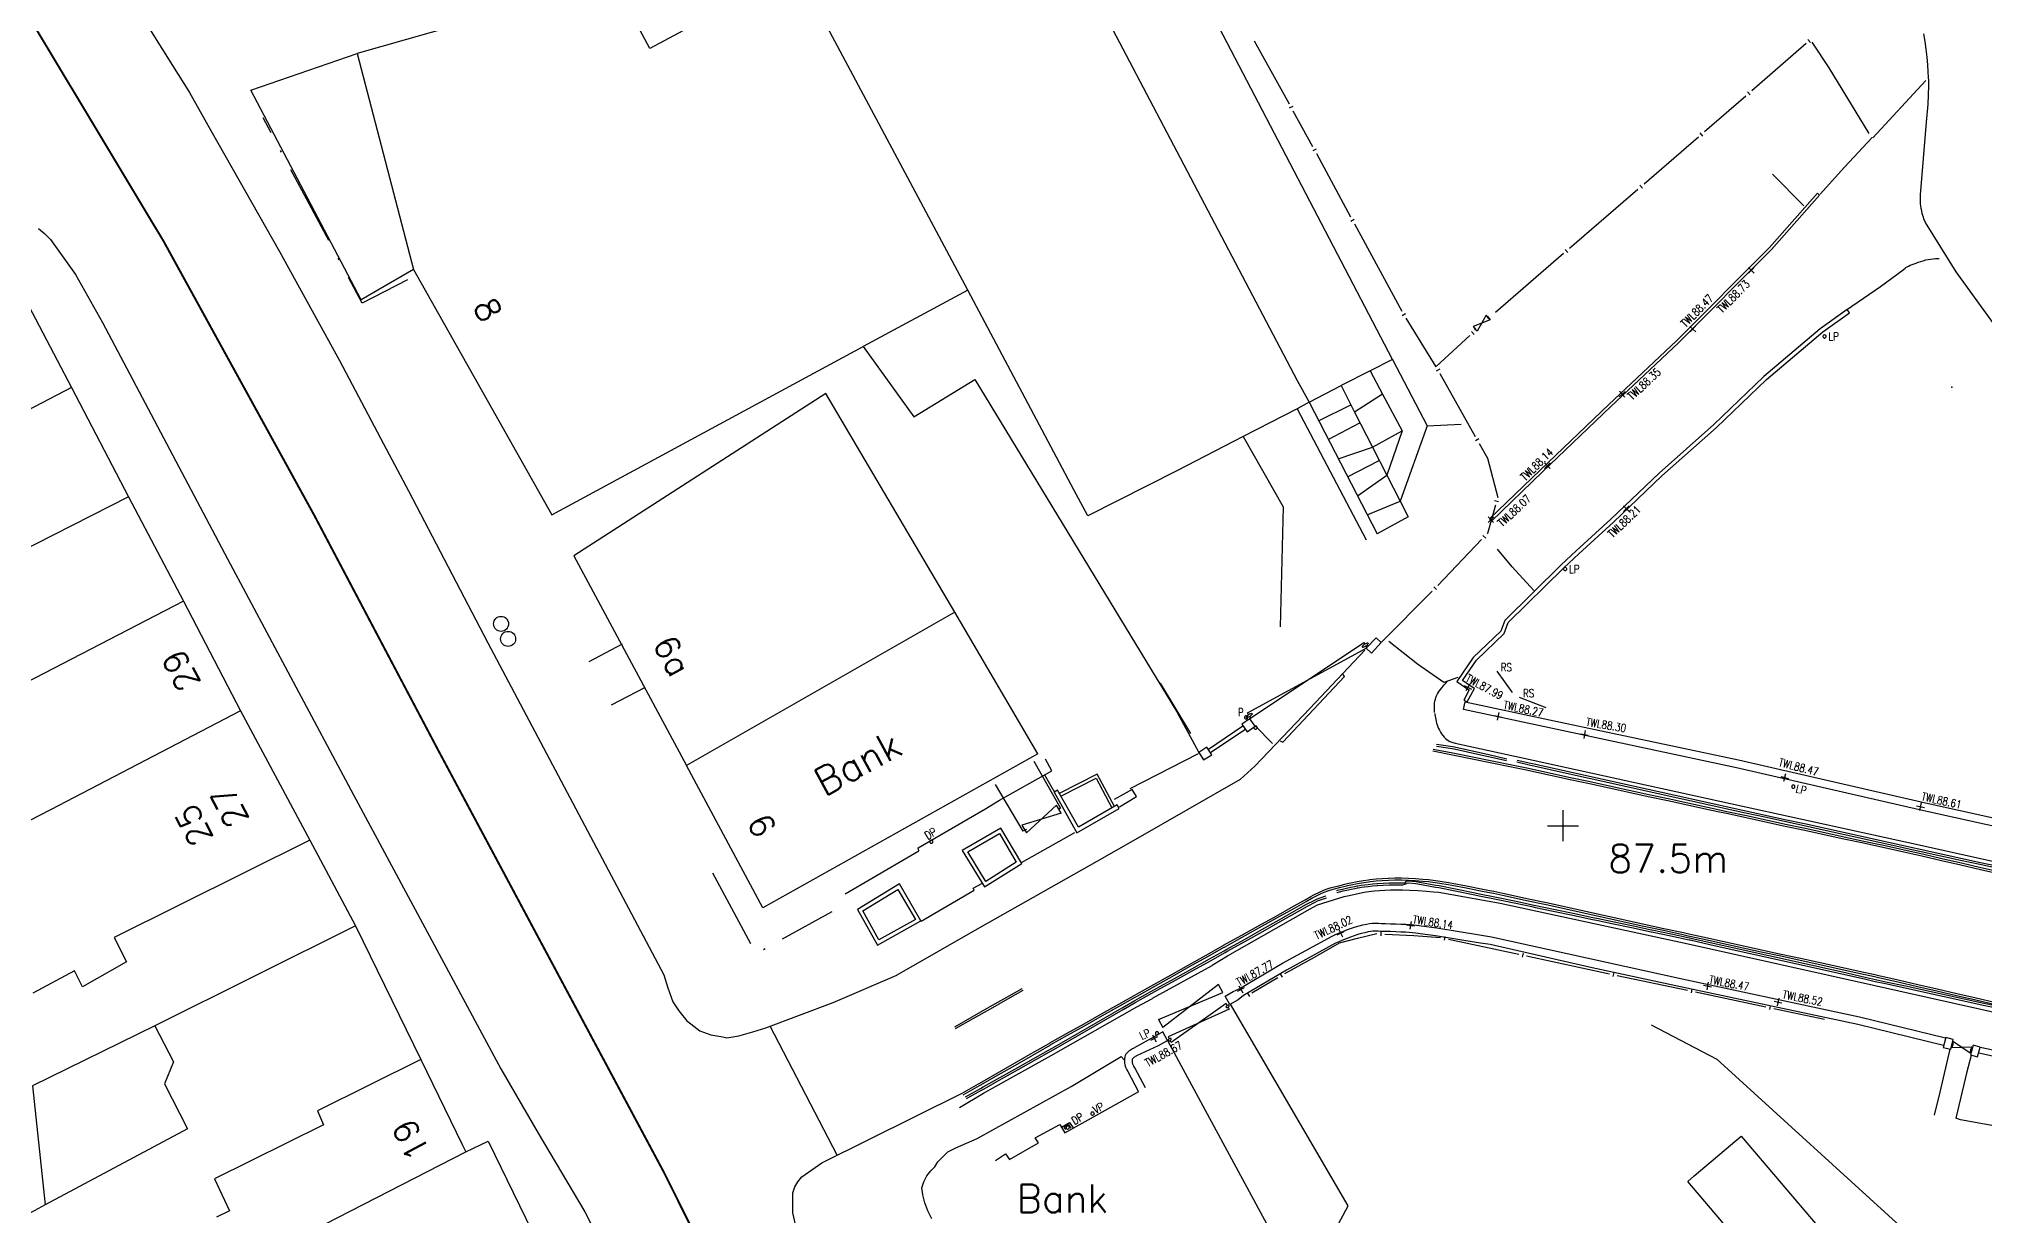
# Model space of a CAD drawing. Extents: x 427500 to 429848, y 434500 to 436505.
# Drawn here: x 427943.1 to 428040.3, y 436059.2 to 436118 of the extents above; entities that cross this region are included whole.
import ezdxf

# ---------------------------------------------------------------- set-up
doc = ezdxf.new("R2010")
doc.units = 0
doc.linetypes.add('1004', pattern=[6, 4, -2])
doc.linetypes.add('Dash-Dot', pattern=[6, 4, -1, 0, -1])
doc.layers.get('0').update_dxf_attribs({"color": 222})
for name, color, linetype in [('LPTIP_Ex_Base', 8, 'Continuous'), ('PRO-MARKINGS', 7, 'Continuous'), ('PROPOSED', 1, 'Continuous')]:
    doc.layers.add(name, color=color, linetype=linetype)
doc.styles.add('MtXpl_Romans', font='romans__.ttf')
doc.styles.get("Standard").update_dxf_attribs({"font": 'romans.shx'})

# ---------------------------------------------------------------- blocks, each defined once
blk = doc.blocks.new('FENCE_UP')
at = {"color": 0, "linetype": 'ByBlock', "flags": 128}
blk.add_lwpolyline([(0, 0.5), (0, -0.5)], dxfattribs=at)
blk = doc.blocks.new('GATE')
at = {"color": 0, "linetype": 'ByBlock', "flags": 128}
for points in [[(-0.450902, 0), (-0.451904, 0.007014), (-0.455912, 0.014028), (-0.460922, 0.019038), (-0.467936, 0.023046), (-0.475952, 0.024048), (-0.482966, 0.023046), (-0.48998, 0.019038), (-0.49499, 0.014028), (-0.498998, 0.007014), (-0.5, 0), (-0.498998, -0.007014), (-0.49499, -0.014028), (-0.48998, -0.019038), (-0.482966, -0.023046), (-0.475952, -0.024048), (-0.467936, -0.023046), (-0.460922, -0.019038), (-0.455912, -0.014028), (-0.451904, -0.007014)], [(-0.475952, 0.024048), (-0.475952, 0.078156), (0.475952, -0.078156), (0.475952, -0.024048)], [(-0.475952, -0.024048), (-0.475952, -0.078156), (0.475952, 0.078156), (0.475952, 0.024048)], [(-0.450902, 0), (-0.451904, -0.007014)], [(0.5, 0), (0.498998, 0.007014), (0.49499, 0.014028), (0.48998, 0.019038), (0.482966, 0.023046), (0.475952, 0.024048), (0.467936, 0.023046), (0.460922, 0.019038), (0.455912, 0.014028), (0.451904, 0.007014), (0.450902, 0), (0.451904, -0.007014), (0.455912, -0.014028), (0.460922, -0.019038), (0.467936, -0.023046), (0.475952, -0.024048), (0.482966, -0.023046), (0.48998, -0.019038), (0.49499, -0.014028), (0.498998, -0.007014)], [(0.5, 0), (0.498998, -0.007014)]]:
    blk.add_lwpolyline(points, dxfattribs=at)
blk = doc.blocks.new('CIRCL')
at = {"color": 0, "linetype": 'ByBlock', "flags": 128}
for points in [[(0.5, 0), (0.475, 0.154), (0.404, 0.293), (0.293, 0.404), (0.154, 0.475), (0, 0.5), (-0.154, 0.475), (-0.293, 0.404), (-0.404, 0.293), (-0.475, 0.154), (-0.5, 0), (-0.475, -0.154), (-0.404, -0.293), (-0.293, -0.404), (-0.154, -0.475), (0, -0.5), (0.154, -0.475), (0.293, -0.404), (0.404, -0.293), (0.475, -0.154)], [(0.5, 0), (0.475, -0.154)]]:
    blk.add_lwpolyline(points, dxfattribs=at)
blk = doc.blocks.new('MH_LINE')
at = {"color": 0, "linetype": 'ByBlock', "flags": 128}
blk.add_lwpolyline([(-0.5, 0), (0.5, 0)], dxfattribs=at)
blk = doc.blocks.new('SPOT')
at = {"color": 0, "linetype": 'ByBlock', "flags": 128}
for points in [[(-0.5, 0), (0.5, 0)], [(0, 0.5), (0, -0.5)]]:
    blk.add_lwpolyline(points, dxfattribs=at)
blk = doc.blocks.new('GATE_BROWN')
at = {"layer": 'LPTIP_Ex_Base', "linetype": 'Continuous', "flags": 128}
for points in [[(0, 0.228), (0, -0.228)], [(0, 0.228), (2.261, -0.228)], [(2.261, 0.228), (0, -0.228)], [(2.261, -0.228), (2.261, 0.228)]]:
    blk.add_lwpolyline(points, dxfattribs=at)

msp = doc.modelspace()

# ---------------------------------------------------------------- linework, layer by layer
at = {"layer": 'LPTIP_Ex_Base', "color": 251, "true_color": 0x636466}
for p, q in [((427991.23, 436129.06), (428000, 436112.4)), ((428010.77, 436102.01), (428000, 436122.65)), ((427989.54, 436105.47), (427981, 436121.5)), ((427947.14, 436120.96), (427949.8, 436116.7)), ((427971.85, 436120.95), (427959.02, 436117.31)), ((427973.65, 436117.55), (427971.85, 436120.95)), ((427980.01, 436120.97), (427973.65, 436117.55)), ((427949.8, 436116.7), (427950.65, 436115.35)), ((427953.711, 436115.478), (427959.02, 436117.31)), ((427959.02, 436117.31), (427961.85, 436106.5)), ((427959.226, 436104.998), (427953.711, 436115.478)), ((427950.65, 436115.35), (427951.72, 436113.46)), ((427951.72, 436113.46), (427955.15, 436107.4)), ((428000, 436112.4), (428006, 436100.95)), ((427943.1, 436108.55), (427943.4, 436108.3)), ((427943.4, 436108.3), (427943.7, 436108)), ((427943.7, 436108), (427944.95, 436106.25)), ((427955.15, 436107.4), (427958.15, 436101.95)), ((427944.95, 436106.25), (427946.3, 436103.85)), ((427961.85, 436106.5), (427959.226, 436104.998)), ((427961.85, 436106.5), (427968.75, 436094.25)), ((427942.6, 436104.7), (427944.75, 436100.6)), ((427989.54, 436105.47), (427984.32, 436102.66)), ((427994.85, 436095.5), (427989.54, 436105.47)), ((427946.3, 436103.85), (427952.55, 436092.05)), ((427958.15, 436101.95), (427960.35, 436097.8)), ((427968.75, 436094.25), (427984.32, 436102.66)), ((427984.32, 436102.66), (427986.85, 436099.15)), ((428010.77, 436102.01), (428009.65, 436101.44)), ((428010.77, 436102.01), (428012.5, 436098.7)), ((427986.85, 436099.15), (427989.9, 436101)), ((427989.9, 436101), (428000, 436084.4)), ((428006, 436100.95), (428006.6, 436099.87)), ((428009.65, 436101.44), (428008.2, 436100.7)), ((428009.65, 436101.44), (428010.27, 436100.28)), ((427944.75, 436100.6), (427933.66, 436094.84)), ((427944.75, 436100.6), (427947.6, 436095.15)), ((427982.45, 436100.3), (427969.85, 436092.2)), ((427988.89, 436089.37), (427982.45, 436100.3)), ((428006.6, 436099.87), (428006, 436099.55)), ((428006.6, 436099.87), (428008.2, 436100.7)), ((428006.6, 436099.87), (428010, 436093.3)), ((428008.2, 436100.7), (428008.87, 436099.38)), ((428010.27, 436100.28), (428008.87, 436099.38)), ((428010.27, 436100.28), (428011.25, 436098.45)), ((428006, 436099.55), (428003.3, 436098.16)), ((428006, 436099.55), (428009.45, 436093)), ((428007.08, 436098.94), (428008.69, 436099.74)), ((428007.56, 436098.01), (428009.14, 436098.85)), ((428008.87, 436099.38), (428009.77, 436097.63)), ((428003.3, 436098.16), (428000, 436096.45)), ((428003.3, 436098.16), (428005.3, 436094.65)), ((428009.77, 436097.63), (428011.25, 436098.45)), ((428011.25, 436098.45), (428010.49, 436096.22)), ((428012.5, 436098.7), (428011.15, 436094.93)), ((428012.5, 436098.7), (428014.197, 436098.778)), ((427960.35, 436097.8), (427961.6, 436095.45)), ((428008.06, 436097.05), (428009.77, 436097.63)), ((428008.53, 436096.14), (428010.11, 436096.96)), ((428009.77, 436097.63), (428010.49, 436096.22)), ((428000, 436096.45), (427995.55, 436094.2)), ((428009.02, 436095.19), (428010.49, 436096.22)), ((428010.49, 436096.22), (428011.15, 436094.93)), ((427947.6, 436095.15), (427932.56, 436087.49)), ((427947.6, 436095.15), (427950.34, 436089.92)), ((427961.6, 436095.45), (427965.55, 436087.85)), ((427995.55, 436094.2), (427994.85, 436095.5)), ((428005.3, 436094.65), (428005.15, 436088.65)), ((428009.51, 436094.25), (428011.15, 436094.93)), ((428011.55, 436094.15), (428010, 436093.3)), ((428011.15, 436094.93), (428011.55, 436094.15)), ((427952.55, 436092.05), (427958.85, 436080.25)), ((427969.85, 436092.2), (427975.48, 436081.72)), ((427950.34, 436089.92), (427936.95, 436083)), ((427950.34, 436089.92), (427953.2, 436084.45)), ((427988.89, 436089.37), (427975.48, 436081.72)), ((427993.05, 436082.3), (427988.89, 436089.37)), ((427965.55, 436087.85), (427974.35, 436071.25)), ((427953.2, 436084.45), (427943.7, 436079.5)), ((427953.2, 436084.45), (427956.66, 436077.98)), ((428000, 436084.4), (428001.089, 436082.367)), ((427979.3, 436074.6), (427975.48, 436081.72)), ((427993.05, 436082.3), (427979.3, 436074.6)), ((427995.074, 436078.627), (427994.031, 436080.474)), ((427943.7, 436079.5), (427938.383, 436076.76)), ((427958.85, 436080.25), (427966.2, 436066.55)), ((427994.129, 436080.3), (427994.129, 436080.3)), ((427997.005, 436079.743), (427995.074, 436078.627)), ((427996.832, 436079.643), (427996.832, 436079.643)), ((427956.66, 436077.98), (427946.89, 436073.12)), ((427956.66, 436077.98), (427958.95, 436073.7)), ((427958.95, 436073.7), (427948.92, 436068.7)), ((427958.95, 436073.7), (427962.21, 436067.01)), ((427946.89, 436073.12), (427947.5, 436071.9)), ((427947.5, 436071.9), (427945.3, 436070.65)), ((427944.9, 436071.45), (427942.823, 436070.326)), ((427945.3, 436070.65), (427944.9, 436071.45)), ((427974.35, 436071.25), (427974.55, 436070.6)), ((427982.816, 436069.862), (427985.998, 436071.237)), ((427985.998, 436071.237), (427985.998, 436071.237)), ((427974.55, 436070.6), (427974.8, 436069.9)), ((427974.8, 436069.9), (427975.1, 436069.45)), ((427979.45, 436068.6), (427982.816, 436069.862)), ((428008.55, 436059.7), (428002.678, 436069.779)), ((427975.1, 436069.45), (427975.5, 436068.95)), ((427975.5, 436068.95), (427975.7, 436068.8)), ((427975.7, 436068.8), (427976.15, 436068.45)), ((427948.92, 436068.7), (427942.8, 436065.7)), ((427948.92, 436068.7), (427949.85, 436066.9)), ((427976.15, 436068.45), (427976.7, 436068.25)), ((427976.7, 436068.25), (427977.3, 436068.15)), ((427977.3, 436068.15), (427977.5, 436068.1)), ((427977.5, 436068.1), (427978.1, 436068.2)), ((427978.1, 436068.2), (427978.805, 436068.398)), ((427978.805, 436068.398), (427979.45, 436068.6)), ((427999.53, 436067.975), (428005.6, 436056.75)), ((427949.85, 436066.9), (427949.4, 436065.8)), ((427962.21, 436067.01), (427957.05, 436064.45)), ((427962.21, 436067.01), (427964.276, 436062.768)), ((427949.4, 436065.8), (427950.55, 436063.55)), ((427966.2, 436066.55), (427968.08, 436063.34)), ((427942.8, 436065.7), (427943.437, 436059.745)), ((427982.25, 436061.85), (427989.272, 436065.34)), ((427989.272, 436065.34), (427989.272, 436065.34)), ((427989.272, 436065.34), (427989.272, 436065.34)), ((427989.272, 436065.34), (427989.272, 436065.34)), ((427989.272, 436065.34), (427989.272, 436065.34)), ((427957.05, 436064.45), (427957.35, 436063.75)), ((427950.55, 436063.55), (427943.437, 436059.745)), ((427957.35, 436063.75), (427951.9, 436061.05)), ((427964.451, 436062.408), (427965.571, 436062.938)), ((427965.571, 436062.938), (427968.49, 436056.94)), ((427968.08, 436063.34), (427970.4, 436059.4)), ((427988.95, 436062.6), (427990.014, 436063.067)), ((427990.014, 436063.067), (427990.014, 436063.067)), ((427990.014, 436063.067), (427990.014, 436063.067)), ((427990.014, 436063.067), (427990.014, 436063.067)), ((428025.855, 436061.195), (428028.197, 436063.19)), ((428028.197, 436063.19), (428033.915, 436056.481)), ((427952.84, 436056.448), (427964.451, 436062.408)), ((427964.276, 436062.768), (427964.451, 436062.408)), ((427987.9, 436061.65), (427988.05, 436061.9)), ((427988.05, 436061.9), (427988.55, 436062.4)), ((427988.55, 436062.4), (427988.95, 436062.6)), ((427951.9, 436061.05), (427952.65, 436059.45)), ((427981.05, 436060.9), (427981.25, 436061.15)), ((427981.25, 436061.15), (427982.25, 436061.85)), ((427987.35, 436060.9), (427987.5, 436061.2)), ((427987.5, 436061.2), (427987.7, 436061.45)), ((427987.7, 436061.45), (427987.9, 436061.65)), ((428025.529, 436060.917), (428025.855, 436061.195)), ((427980.8, 436060.35), (427980.9, 436060.65)), ((427980.8, 436059.35), (427980.8, 436060.35)), ((427980.9, 436060.65), (427981.05, 436060.9)), ((427987.25, 436060.6), (427987.35, 436060.9)), ((427987.3, 436060.25), (427987.25, 436060.6)), ((427987.4, 436059.85), (427987.3, 436060.25)), ((428031.247, 436054.208), (428025.529, 436060.917)), ((427943.437, 436059.745), (427942.7, 436059.35)), ((427952.65, 436059.45), (427951.99, 436059.129)), ((427970.4, 436059.4), (427971.45, 436057.35)), ((427980.95, 436058.7), (427980.8, 436059.35)), ((427987.55, 436059.45), (427987.4, 436059.85)), ((427987.75, 436059.05), (427987.55, 436059.45)), ((428004.5, 436052.15), (428008.55, 436059.7))]:
    msp.add_line(p, q, dxfattribs=at)
at = {"layer": 'LPTIP_Ex_Base', "color": 251, "true_color": 0x636466, "flags": 128}
for points in [[(428044.141, 436099.206), (428038.941, 436106.391), (428037.406, 436108.859), (428037.387, 436108.902), (428037.362, 436108.962), (428037.332, 436109.034), (428037.302, 436109.117), (428037.275, 436109.207), (428037.25, 436109.311), (428037.224, 436109.431), (428037.199, 436109.558), (428037.179, 436109.682), (428037.164, 436109.793), (428037.157, 436109.897), (428037.157, 436109.999), (428037.16, 436110.093), (428037.164, 436110.173), (428037.167, 436110.231), (428037.456, 436113.863), (428037.542, 436114.771), (428037.574, 436115.695), (428037.575, 436115.731), (428037.578, 436115.769), (428037.579, 436115.832), (428037.576, 436115.942), (428037.563, 436116.121), (428037.544, 436116.39), (428037.519, 436116.736), (428037.488, 436117.125), (428037.448, 436117.525), (428037.399, 436117.905), (428037.33, 436118.292)], [(428003.862, 436117.938), (428005.601, 436114.786)], [(428031.45, 436117.799), (428028.733, 436115.437)], [(428034.601, 436113.304), (428032.599, 436116.59), (428031.752, 436117.864)], [(428037.42, 436115.962), (428034.782, 436113.092)], [(428005.794, 436114.436), (428006.776, 436112.655), (428006.776, 436112.655)], [(428028.431, 436115.175), (428026.372, 436113.385), (428026.372, 436113.385)], [(428026.069, 436113.123), (428023.343, 436110.772)], [(428034.743, 436113.103), (428033.357, 436111.621), (428032.146, 436110.274)], [(428006.966, 436112.303), (428008.679, 436109.137)], [(428023.04, 436110.51), (428019.622, 436107.561), (428019.622, 436107.561)], [(428029.758, 436111.279), (428031.331, 436109.69)], [(428008.87, 436108.785), (428011.234, 436104.416), (428011.234, 436104.416)], [(428019.319, 436107.299), (428015.916, 436104.363)], [(428033.466, 436104.497), (428035.152, 436105.649), (428036.291, 436106.495), (428036.385, 436106.573), (428036.426, 436106.602), (428036.485, 436106.636), (428036.562, 436106.676), (428036.647, 436106.715), (428036.738, 436106.753), (428036.836, 436106.791), (428036.939, 436106.829), (428037.05, 436106.868), (428037.171, 436106.909), (428037.295, 436106.948), (428037.419, 436106.984), (428037.538, 436107.012), (428037.66, 436107.031), (428037.787, 436107.044), (428037.908, 436107.053), (428038.012, 436107.059), (428038.085, 436107.064)], [(428011.444, 436104.076), (428012.944, 436101.649)], [(428014.64, 436103.2), (428012.946, 436101.65)], [(428014.936, 436103.47), (428014.936, 436103.47)], [(428012.944, 436101.649), (428012.944, 436101.649)], [(428013.141, 436101.301), (428014.907, 436098.164)], [(428015.103, 436097.815), (428015.521, 436097.074), (428016.027, 436095.11), (428016.027, 436095.11)], [(428015.919, 436094.725), (428015.52, 436093.307), (428015.501, 436093.291), (428015.501, 436093.291)], [(428015.225, 436093.002), (428013.042, 436090.718), (428013.042, 436090.718)], [(428017.831, 436090.468), (428016.757, 436091.644), (428016.015, 436092.519)], [(428012.76, 436090.434), (428010.227, 436087.881)], [(428009.387, 436087.471), (428006.647, 436084.566), (428003.883, 436081.672), (428003.152, 436081.011), (427997.93, 436078.018), (427995.989, 436076.917)], [(428014.043, 436086.118), (428013.334, 436085.856), (428012.018, 436086.773), (428010.58, 436087.906)], [(428005.156, 436082.949), (428005.286, 436082.874), (428008.371, 436086.162), (428008.308, 436086.259)], [(428012.864, 436084.368), (428012.865, 436084.447), (428012.866, 436084.56), (428012.869, 436084.69), (428012.877, 436084.821), (428012.893, 436084.936), (428012.916, 436085.032), (428012.943, 436085.119), (428012.977, 436085.204), (428013.02, 436085.29), (428013.075, 436085.383), (428013.153, 436085.492), (428013.252, 436085.616), (428013.355, 436085.738), (428013.447, 436085.843), (428013.51, 436085.917)], [(428012.888, 436084.311), (428012.895, 436084.259), (428012.903, 436084.186), (428012.915, 436084.101), (428012.93, 436084.01), (428012.95, 436083.922), (428012.975, 436083.835), (428013.004, 436083.744), (428013.037, 436083.652), (428013.075, 436083.561), (428013.119, 436083.473), (428013.169, 436083.386), (428013.223, 436083.3), (428013.284, 436083.216), (428013.35, 436083.137), (428013.425, 436083.067), (428013.493, 436083.009), (428013.556, 436082.961), (428013.631, 436082.918), (428013.741, 436082.873), (428013.905, 436082.822), (428017.809, 436081.988), (428027.125, 436079.925), (428036.556, 436077.872), (428046.024, 436075.772)], [(428046.67, 436077.388), (428037.318, 436079.449), (428027.968, 436081.599), (428018.539, 436083.608), (428014.326, 436084.506), (428014.409, 436084.897), (428018.623, 436083.999), (428028.055, 436081.989), (428037.406, 436079.839), (428046.756, 436077.778)], [(428001.568, 436082.538), (428003.296, 436083.69)], [(428003.419, 436083.509), (428001.685, 436082.355)], [(428004.768, 436082.818), (428003.901, 436083.701)], [(428012.791, 436082.44), (428013.771, 436082.241), (428014.751, 436082.043), (428015.731, 436081.844), (428016.711, 436081.646), (428017.462, 436081.493), (428017.69, 436081.444), (428018.667, 436081.232), (428019.645, 436081.02), (428020.622, 436080.808), (428021.599, 436080.596), (428022.576, 436080.384), (428023.554, 436080.172), (428024.531, 436079.96), (428025.508, 436079.747), (428026.485, 436079.535), (428027.026, 436079.418), (428027.463, 436079.323), (428028.44, 436079.112), (428029.417, 436078.9), (428030.395, 436078.688), (428031.372, 436078.476), (428032.349, 436078.264), (428033.326, 436078.052), (428034.304, 436077.84), (428035.281, 436077.629), (428036.258, 436077.417), (428036.326, 436077.402), (428037.233, 436077.194), (428038.207, 436076.97), (428039.182, 436076.746), (428040.157, 436076.523), (428041.131, 436076.299)], [(428012.811, 436082.538), (428013.791, 436082.339), (428014.771, 436082.141), (428015.751, 436081.942), (428016.731, 436081.744), (428017.483, 436081.591), (428017.711, 436081.542), (428018.689, 436081.33), (428019.666, 436081.118), (428020.643, 436080.906), (428021.62, 436080.693), (428022.598, 436080.481), (428023.575, 436080.269), (428024.552, 436080.057), (428025.529, 436079.845), (428026.507, 436079.633), (428027.047, 436079.516), (428027.484, 436079.421), (428028.461, 436079.209), (428029.438, 436078.997), (428030.416, 436078.786), (428031.393, 436078.574), (428032.37, 436078.362), (428033.348, 436078.15), (428034.325, 436077.938), (428035.302, 436077.726), (428036.28, 436077.514), (428036.348, 436077.5), (428037.255, 436077.291), (428038.23, 436077.068), (428039.204, 436076.844), (428040.179, 436076.62), (428041.154, 436076.396)], [(428016.466, 436081.94), (428015.491, 436082.163), (428014.516, 436082.385), (428013.858, 436082.536), (428013.54, 436082.583), (428012.964, 436082.669), (428012.964, 436082.669)], [(428016.488, 436082.038), (428015.513, 436082.26), (428014.538, 436082.483), (428013.872, 436082.634), (428013.555, 436082.682), (428012.978, 436082.768), (428012.978, 436082.768)], [(427983.416, 436075.298), (427987.104, 436077.449), (427987.063, 436077.605), (427990.4, 436079.53), (427991.127, 436079.981), (427993.748, 436081.452), (427993.423, 436082.029)], [(427997.666, 436080.571), (428001.078, 436082.307)], [(428041.106, 436076.544), (428040.13, 436076.759), (428039.153, 436076.973), (428038.176, 436077.187), (428037.199, 436077.401), (428036.582, 436077.536), (428036.222, 436077.616), (428035.246, 436077.831), (428034.269, 436078.046), (428033.293, 436078.262), (428032.316, 436078.477), (428031.34, 436078.692), (428030.363, 436078.908), (428029.387, 436079.123), (428028.41, 436079.338), (428027.434, 436079.553), (428027.128, 436079.621), (428026.457, 436079.769), (428025.481, 436079.986), (428024.504, 436080.202), (428023.528, 436080.418), (428022.552, 436080.634), (428021.575, 436080.85), (428020.599, 436081.066), (428019.623, 436081.283), (428018.646, 436081.499), (428017.836, 436081.678), (428017.67, 436081.716), (428016.981, 436081.873), (428016.981, 436081.873)], [(428041.128, 436076.642), (428040.151, 436076.856), (428039.174, 436077.07), (428038.197, 436077.285), (428037.221, 436077.499), (428036.604, 436077.634), (428036.244, 436077.713), (428035.267, 436077.929), (428034.291, 436078.144), (428033.314, 436078.359), (428032.338, 436078.575), (428031.361, 436078.79), (428030.385, 436079.005), (428029.408, 436079.22), (428028.432, 436079.436), (428027.455, 436079.651), (428027.15, 436079.718), (428026.479, 436079.867), (428025.502, 436080.083), (428024.526, 436080.299), (428023.55, 436080.515), (428022.573, 436080.732), (428021.597, 436080.948), (428020.621, 436081.164), (428019.644, 436081.38), (428018.668, 436081.596), (428017.859, 436081.775), (428017.692, 436081.814), (428017.003, 436081.971), (428017.003, 436081.971)], [(427993.381, 436081.246), (427993.874, 436080.386)], [(427994.031, 436080.474), (427993.857, 436080.376), (427994.999, 436078.352), (427997.105, 436079.57), (427997.005, 436079.743)], [(427996.876, 436079.668), (427996.019, 436081.279), (427994.12, 436080.317)], [(427994.192, 436080.188), (427995.955, 436081.079), (427996.744, 436079.592)], [(427997.121, 436079.642), (427997.97, 436080.161), (427997.755, 436080.522), (427996.862, 436080.017)], [(427992.221, 436076.863), (427994.9, 436078.37)], [(427995.989, 436076.917), (427990.127, 436073.601), (427985.998, 436071.237)], [(427987.218, 436073.938), (427989.868, 436075.485), (427989.81, 436075.59), (427990.249, 436075.82)], [(427989.272, 436065.34), (427990.087, 436065.799), (427990.143, 436065.832), (427991.01, 436066.33), (427991.877, 436066.828), (427992.744, 436067.326), (427993.611, 436067.824), (427993.651, 436067.847), (427994.483, 436068.315), (427995.354, 436068.806), (427996.226, 436069.296), (427997.097, 436069.787), (427997.856, 436070.214), (427997.969, 436070.277), (427998.841, 436070.767), (427999.713, 436071.256), (428000.585, 436071.746), (428001.456, 436072.236), (428002.316, 436072.718), (428002.329, 436072.725), (428003.202, 436073.212), (428004.075, 436073.699), (428004.949, 436074.187), (428005.822, 436074.674), (428006.407, 436075), (428006.693, 436075.164), (428006.802, 436075.226), (428007.186, 436075.416), (428007.453, 436075.529), (428007.611, 436075.581), (428007.66, 436075.596), (428007.851, 436075.643), (428008.09, 436075.704), (428008.381, 436075.78), (428008.585, 436075.827), (428008.689, 436075.851), (428009.003, 436075.914), (428009.321, 436075.968), (428009.573, 436076.003), (428009.639, 436076.012), (428009.947, 436076.046), (428010.252, 436076.072), (428010.562, 436076.087), (428010.575, 436076.088), (428010.884, 436076.094), (428011.223, 436076.091), (428011.567, 436076.081), (428011.578, 436076.081), (428011.914, 436076.065), (428012.279, 436076.038), (428012.578, 436076.007), (428012.688, 436075.995), (428013.155, 436075.932), (428013.57, 436075.862), (428013.755, 436075.831), (428014.469, 436075.696), (428014.555, 436075.679), (428015.196, 436075.553), (428015.536, 436075.484), (428015.834, 436075.424), (428016.281, 436075.336), (428016.516, 436075.284), (428017.493, 436075.07), (428018.47, 436074.857), (428019.447, 436074.643), (428020.424, 436074.429), (428021.401, 436074.215), (428022.378, 436074.002), (428023.355, 436073.788), (428024.332, 436073.574), (428025.309, 436073.361), (428025.574, 436073.302), (428026.285, 436073.147), (428027.262, 436072.933), (428028.239, 436072.719), (428029.216, 436072.505), (428030.193, 436072.291), (428031.17, 436072.077), (428032.146, 436071.863), (428033.123, 436071.649), (428034.1, 436071.435), (428034.884, 436071.263), (428035.077, 436071.219), (428036.051, 436070.993), (428037.026, 436070.768), (428038, 436070.543), (428038.974, 436070.318), (428039.949, 436070.093), (428040.923, 436069.868)], [(427989.321, 436065.253), (427990.136, 436065.712), (427990.193, 436065.745), (427991.06, 436066.243), (427991.927, 436066.741), (427992.794, 436067.239), (427993.661, 436067.737), (427993.7, 436067.76), (427994.532, 436068.228), (427995.403, 436068.719), (427996.275, 436069.209), (427997.146, 436069.7), (427997.905, 436070.127), (427998.018, 436070.19), (427998.89, 436070.68), (427999.761, 436071.169), (428000.633, 436071.659), (428001.505, 436072.148), (428002.365, 436072.631), (428002.377, 436072.638), (428003.251, 436073.125), (428004.124, 436073.612), (428004.997, 436074.099), (428005.871, 436074.586), (428006.457, 436074.913), (428006.743, 436075.077), (428006.846, 436075.137), (428007.231, 436075.327), (428007.492, 436075.437), (428007.642, 436075.485), (428007.684, 436075.499), (428007.875, 436075.546), (428008.115, 436075.607), (428008.406, 436075.683), (428008.607, 436075.729), (428008.708, 436075.753), (428009.022, 436075.815), (428009.338, 436075.869), (428009.587, 436075.904), (428009.65, 436075.913), (428009.958, 436075.947), (428010.26, 436075.972), (428010.567, 436075.987), (428010.577, 436075.988), (428010.883, 436075.994), (428011.222, 436075.991), (428011.565, 436075.981), (428011.573, 436075.981), (428011.907, 436075.965), (428012.271, 436075.939), (428012.568, 436075.907), (428012.674, 436075.896), (428013.142, 436075.833), (428013.554, 436075.763), (428013.736, 436075.733), (428014.45, 436075.598), (428014.536, 436075.581), (428015.177, 436075.455), (428015.516, 436075.386), (428015.815, 436075.326), (428016.262, 436075.237), (428016.495, 436075.186), (428017.472, 436074.973), (428018.449, 436074.759), (428019.426, 436074.545), (428020.403, 436074.331), (428021.38, 436074.118), (428022.356, 436073.904), (428023.333, 436073.69), (428024.31, 436073.477), (428025.287, 436073.263), (428025.553, 436073.205), (428026.264, 436073.049), (428027.241, 436072.835), (428028.218, 436072.621), (428029.195, 436072.407), (428030.171, 436072.193), (428031.148, 436071.979), (428032.125, 436071.765), (428033.102, 436071.551), (428034.079, 436071.337), (428034.862, 436071.166), (428035.055, 436071.121), (428036.029, 436070.896), (428037.003, 436070.671), (428037.977, 436070.446), (428038.952, 436070.221), (428039.926, 436069.995), (428040.9, 436069.77)], [(428041.295, 436069.61), (428040.318, 436069.823), (428039.341, 436070.037), (428038.364, 436070.25), (428037.387, 436070.463), (428036.41, 436070.677), (428035.433, 436070.89), (428034.911, 436071.005), (428034.457, 436071.106), (428033.481, 436071.325), (428032.505, 436071.543), (428031.53, 436071.762), (428030.554, 436071.98), (428029.578, 436072.198), (428028.602, 436072.417), (428027.626, 436072.635), (428026.65, 436072.854), (428025.674, 436073.072), (428025.615, 436073.086), (428024.695, 436073.279), (428023.736, 436073.481), (428023.717, 436073.485), (428022.738, 436073.692), (428021.76, 436073.898), (428020.991, 436074.061), (428020.782, 436074.105), (428019.803, 436074.31), (428018.824, 436074.516), (428017.935, 436074.703), (428017.846, 436074.722), (428016.866, 436074.925), (428015.887, 436075.128), (428015.12, 436075.288), (428014.908, 436075.33), (428013.927, 436075.527), (428013.102, 436075.693), (428012.945, 436075.721), (428012.042, 436075.883), (428011.957, 436075.894), (428011.563, 436075.938), (428011.444, 436075.913), (428011.385, 436075.832), (428011.25, 436075.838), (428010.992, 436075.84), (428010.926, 436075.84), (428010.607, 436075.831), (428010.302, 436075.814), (428010.019, 436075.795), (428009.989, 436075.792), (428009.765, 436075.775), (428009.55, 436075.756), (428009.367, 436075.735), (428009.204, 436075.711), (428009.045, 436075.685), (428008.992, 436075.675), (428008.875, 436075.655), (428008.681, 436075.616), (428008.469, 436075.57), (428008.265, 436075.523), (428008.089, 436075.482), (428008.012, 436075.464), (428007.966, 436075.453), (428007.966, 436075.453)], [(428041.274, 436069.512), (428040.297, 436069.725), (428039.32, 436069.939), (428038.343, 436070.152), (428037.366, 436070.366), (428036.389, 436070.579), (428035.412, 436070.793), (428034.889, 436070.907), (428034.435, 436071.009), (428033.459, 436071.227), (428032.484, 436071.445), (428031.508, 436071.664), (428030.532, 436071.882), (428029.556, 436072.101), (428028.58, 436072.319), (428027.604, 436072.538), (428026.628, 436072.756), (428025.653, 436072.975), (428025.593, 436072.988), (428024.675, 436073.181), (428023.715, 436073.383), (428023.696, 436073.387), (428022.718, 436073.594), (428021.739, 436073.8), (428020.971, 436073.963), (428020.761, 436074.007), (428019.782, 436074.213), (428018.804, 436074.418), (428017.914, 436074.605), (428017.825, 436074.624), (428016.846, 436074.827), (428015.867, 436075.03), (428015.1, 436075.19), (428014.888, 436075.232), (428013.907, 436075.429), (428013.083, 436075.595), (428012.927, 436075.623), (428012.031, 436075.784), (428011.945, 436075.794), (428011.583, 436075.84), (428011.464, 436075.815), (428011.477, 436075.792), (428011.264, 436075.739), (428010.992, 436075.74), (428010.929, 436075.74), (428010.609, 436075.731), (428010.307, 436075.715), (428010.026, 436075.695), (428009.997, 436075.693), (428009.774, 436075.675), (428009.558, 436075.656), (428009.379, 436075.636), (428009.219, 436075.612), (428009.062, 436075.586), (428009.009, 436075.577), (428008.895, 436075.556), (428008.7, 436075.518), (428008.491, 436075.472), (428008.287, 436075.426), (428008.112, 436075.385), (428008.035, 436075.367), (428007.988, 436075.356), (428007.988, 436075.356)], [(427989.433, 436065.157), (427990.185, 436065.575), (427990.307, 436065.643), (427991.179, 436066.133), (427992.051, 436066.623), (427992.922, 436067.113), (427993.583, 436067.484), (427993.792, 436067.605), (427994.659, 436068.104), (427995.525, 436068.604), (427996.391, 436069.104), (427997.257, 436069.604), (427997.89, 436069.969), (427998.126, 436070.1), (427999, 436070.586), (427999.875, 436071.071), (428000.749, 436071.556), (428001.623, 436072.042), (428002.365, 436072.453), (428002.497, 436072.528), (428003.368, 436073.019), (428004.238, 436073.511), (428005.109, 436074.003), (428005.98, 436074.494), (428006.481, 436074.777), (428006.86, 436074.972), (428006.975, 436075.031), (428007.434, 436075.193), (428007.434, 436075.193)], [(427989.482, 436065.07), (427990.234, 436065.487), (427990.356, 436065.556), (427991.228, 436066.046), (427992.1, 436066.536), (427992.971, 436067.026), (427993.632, 436067.397), (427993.842, 436067.518), (427994.708, 436068.018), (427995.575, 436068.518), (427996.441, 436069.017), (427997.307, 436069.517), (427997.939, 436069.882), (427998.175, 436070.013), (427999.049, 436070.498), (427999.923, 436070.983), (428000.798, 436071.469), (428001.672, 436071.954), (428002.414, 436072.366), (428002.546, 436072.441), (428003.417, 436072.932), (428004.288, 436073.424), (428005.158, 436073.916), (428006.029, 436074.407), (428006.526, 436074.688), (428006.906, 436074.883), (428007.02, 436074.942), (428007.467, 436075.099), (428007.467, 436075.099)], [(428001.765, 436071.735), (428002.524, 436072.192), (428006.654, 436074.541), (428007.021, 436074.756), (428008.348, 436075.165), (428008.604, 436075.211), (428009.118, 436075.329), (428009.354, 436075.374), (428009.594, 436075.412), (428009.849, 436075.444), (428010.116, 436075.47), (428010.387, 436075.488), (428010.666, 436075.5), (428010.96, 436075.504), (428011.272, 436075.501), (428011.637, 436075.486), (428012.051, 436075.459), (428012.464, 436075.427), (428012.824, 436075.397), (428013.083, 436075.376), (428016.154, 436074.834), (428025.54, 436072.796), (428034.805, 436070.733), (428044.128, 436068.646)], [(428038.315, 436067.71), (428034.028, 436068.767), (428025.172, 436070.653), (428020.751, 436071.601), (428015.651, 436072.761), (428015.056, 436072.85), (428012.928, 436073.196), (428012.152, 436073.304), (428012.06, 436073.315), (428011.93, 436073.33), (428011.775, 436073.348), (428011.6, 436073.365), (428011.413, 436073.378), (428011.191, 436073.389), (428010.931, 436073.399), (428010.661, 436073.408), (428010.408, 436073.414), (428010.198, 436073.419), (428010.047, 436073.425), (428009.943, 436073.431), (428009.868, 436073.434), (428009.795, 436073.431), (428009.689, 436073.417), (428009.547, 436073.391), (428009.386, 436073.356), (428009.213, 436073.313), (428009.035, 436073.262), (428008.858, 436073.206), (428008.664, 436073.136), (428008.448, 436073.049), (428008.235, 436072.959), (428008.049, 436072.879), (428007.927, 436072.827), (428005.476, 436071.478), (428003.317, 436070.215), (428003.064, 436070.003), (428002.649, 436069.762), (428002.408, 436070.177), (428002.813, 436070.413), (428003.108, 436070.555), (428005.279, 436071.826), (428007.752, 436073.188), (428007.892, 436073.247), (428008.078, 436073.327), (428008.296, 436073.419), (428008.521, 436073.509), (428008.729, 436073.585), (428008.92, 436073.645), (428009.109, 436073.699), (428009.294, 436073.746), (428009.468, 436073.784), (428009.628, 436073.813), (428009.76, 436073.83), (428009.867, 436073.835), (428009.963, 436073.831), (428010.067, 436073.824), (428010.21, 436073.819), (428010.418, 436073.814), (428010.672, 436073.807), (428010.945, 436073.799), (428011.208, 436073.789), (428011.437, 436073.778), (428011.634, 436073.763), (428011.816, 436073.746), (428011.976, 436073.728), (428012.106, 436073.712), (428012.207, 436073.701), (428012.992, 436073.591), (428015.117, 436073.245), (428015.725, 436073.155), (428025.256, 436071.045), (428034.117, 436069.157), (428038.408, 436068.103)], [(428005.386, 436071.316), (428006.87, 436072.14), (428008.126, 436072.854), (428009.021, 436073.087), (428009.987, 436073.31), (428009.987, 436073.31)], [(428010.386, 436073.29), (428011.842, 436073.221), (428013.173, 436073.115), (428013.173, 436073.115)], [(428013.564, 436073.031), (428017.084, 436072.277)], [(427998.784, 436070.08), (428001.755, 436071.72)], [(428017.475, 436072.193), (428021.608, 436071.307)], [(428003.74, 436070.355), (428005.036, 436071.122), (428005.036, 436071.122)], [(428021.608, 436071.307), (428021.608, 436071.307)], [(428022, 436071.224), (428025.522, 436070.481)], [(427988.89, 436068.658), (427989.76, 436069.152), (427990.63, 436069.645), (427991.5, 436070.139), (427992.265, 436070.573), (427992.265, 436070.573)], [(427988.939, 436068.571), (427989.809, 436069.065), (427990.679, 436069.558), (427991.549, 436070.052), (427992.314, 436070.486), (427992.314, 436070.486)], [(427989.128, 436064.623), (427990.324, 436065.335), (427993.709, 436067.212), (427998.001, 436069.658), (427998.779, 436070.069)], [(428003.396, 436070.152), (428003.396, 436070.152)], [(428025.914, 436070.398), (428029.436, 436069.655)], [(428023.694, 436068.755), (428026.984, 436067.041), (428036.49, 436058.378), (428045.64, 436046.523), (428060.46, 436030.227), (428063.966, 436026.29)], [(428029.828, 436069.573), (428032.364, 436069.038)], [(427998.426, 436065.601), (427997.892, 436066.598), (427997.846, 436066.688), (427997.816, 436066.746), (427997.8, 436066.781), (427997.791, 436066.806), (427997.783, 436066.839), (427997.776, 436066.883), (427997.773, 436066.929), (427997.773, 436066.975), (427997.777, 436067.016), (427997.782, 436067.044), (427997.786, 436067.057), (427997.789, 436067.062), (427997.795, 436067.07), (427997.81, 436067.086), (427997.831, 436067.106), (427997.856, 436067.127), (427997.892, 436067.152), (427997.935, 436067.18), (427997.976, 436067.205), (427998, 436067.22), (427999.084, 436067.725), (427999.53, 436067.975), (427999.295, 436068.393), (427998.858, 436068.148), (427997.802, 436067.568), (427997.765, 436067.545), (427997.722, 436067.519), (427997.67, 436067.485), (427997.613, 436067.446), (427997.563, 436067.404), (427997.525, 436067.366), (427997.488, 436067.327), (427997.45, 436067.276), (427997.416, 436067.213), (427997.394, 436067.143), (427997.38, 436067.07), (427997.374, 436066.996), (427997.373, 436066.918), (427997.378, 436066.838), (427997.391, 436066.76), (427997.407, 436066.692), (427997.428, 436066.632), (427997.456, 436066.572), (427997.49, 436066.505), (427997.538, 436066.411), (427998.058, 436065.434)], [(427990.014, 436063.067), (427994.71, 436065.669), (427997.208, 436067.165), (427997.361, 436067.003)], [(428038.622, 436067.534), (428038.118, 436065.383), (428037.843, 436064.23)], [(428039.697, 436067.224), (428039.478, 436066.397), (428038.925, 436064.087)], [(428050.558, 436065.037), (428040.07, 436067.326)], [(428040.145, 436067.629), (428050.605, 436065.436)], [(427990.923, 436061.972), (427991.434, 436062.294), (427991.631, 436062.025), (427993.082, 436062.845), (427992.917, 436063.094), (427994.144, 436063.761), (427994.387, 436063.359), (427996.125, 436064.319), (427998.089, 436065.416)], [(427994.231, 436063.637), (427994.631, 436063.876), (427994.804, 436063.602)], [(428086.119, 436059.721), (428084.619, 436059.435), (428075.994, 436058.112), (428068.62, 436058.078), (428063.876, 436059.253), (428058.759, 436059.863), (428050.471, 436061.623), (428042.761, 436063.36), (428039.165, 436064.003), (428038.925, 436064.087)], [(427994.443, 436063.524), (427994.369, 436063.635), (427994.579, 436063.771), (427994.695, 436063.578)]]:
    msp.add_lwpolyline(points, dxfattribs=at)
at = {"layer": 'LPTIP_Ex_Base', "linetype": 'Dash-Dot', "flags": 128}
for points in [[(427961.55, 436105.985), (427959.273, 436104.827), (427958.061, 436107.104), (427956.374, 436110.252), (427954.336, 436114.089)], [(427970.618, 436086.913), (427972.284, 436087.798)], [(427971.74, 436084.74), (427973.411, 436085.614)], [(427999.161, 436085.83), (428000.681, 436083.309)], [(427992.853, 436081.93), (427994.185, 436079.574), (427994.09, 436079.527)], [(427992.474, 436078.508), (427992.317, 436078.436), (427990.934, 436080.765)], [(427976.794, 436076.341), (427978.958, 436072.309), (427982.761, 436074.409)]]:
    msp.add_lwpolyline(points, dxfattribs=at)
at = {"layer": 'LPTIP_Ex_Base', "color": 251, "true_color": 0x636466, "flags": 128}
for points in [[(428032.005, 436110.328), (428029.605, 436107.602), (428024.964, 436102.949), (428021.581, 436099.76), (428018.164, 436096.499), (428015.615, 436094.039), (428015.719, 436093.931), (428018.268, 436096.391), (428021.684, 436099.651), (428025.069, 436102.841), (428029.714, 436107.499), (428032.118, 436110.229)], [(428014.698, 436085.668), (428014.264, 436085.96), (428014.961, 436086.98), (428016.36, 436088.318), (428016.553, 436088.855), (428019.336, 436091.595), (428020.087, 436092.298), (428021.82, 436093.873), (428024.232, 436096.185), (428026.97, 436098.611), (428029.464, 436101.013), (428032.273, 436103.391), (428033.605, 436104.342), (428033.488, 436104.505), (428032.15, 436103.549), (428029.33, 436101.162), (428026.834, 436098.758), (428024.096, 436096.332), (428021.683, 436094.019), (428019.951, 436092.445), (428019.198, 436091.739), (428016.38, 436088.965), (428016.187, 436088.43), (428014.807, 436087.11), (428013.985, 436085.907), (428014.587, 436085.502), (428014.602, 436085.492), (428014.588, 436085.466), (428014.33, 436084.986), (428014.507, 436084.892), (428014.786, 436085.416), (428014.861, 436085.559)], [(428009.953, 436088.091), (428009.456, 436087.571), (428009.719, 436087.326), (428010.202, 436087.86)], [(428003.645, 436084.048), (428003.247, 436083.774), (428003.502, 436083.403), (428003.9, 436083.677)], [(428001.498, 436082.631), (428001.089, 436082.367), (428001.333, 436081.989), (428001.742, 436082.253)], [(427992.238, 436076.812), (427991.195, 436078.581), (427989.262, 436077.465), (427990.381, 436075.647)], [(427989.54, 436077.394), (427991.124, 436078.309), (427991.967, 436076.878), (427990.444, 436075.921)], [(427986.124, 436075.799), (427984.026, 436074.521), (427985.03, 436072.726), (427987.204, 436073.944)], [(427985.107, 436072.998), (427984.295, 436074.45), (427986.054, 436075.522), (427986.927, 436074.023)], [(428038.3, 436067.623), (428038.669, 436067.534), (428038.786, 436068.021), (428038.417, 436068.109)], [(428039.656, 436067.254), (428040.001, 436067.15), (428040.145, 436067.629), (428039.799, 436067.733)]]:
    msp.add_lwpolyline(points, close=True, dxfattribs=at)
at = {"layer": 'LPTIP_Ex_Base', "color": 251, "true_color": 0x636466}
for points in [[(427966.594, 436088.793), (427966.587, 436088.72), (427966.565, 436088.649), (427966.531, 436088.585), (427966.484, 436088.528), (427966.427, 436088.481), (427966.363, 436088.447), (427966.292, 436088.425), (427966.219, 436088.418), (427966.146, 436088.425), (427966.075, 436088.447), (427966.011, 436088.481), (427965.954, 436088.528), (427965.907, 436088.585), (427965.873, 436088.649), (427965.851, 436088.72), (427965.844, 436088.793), (427965.851, 436088.866), (427965.873, 436088.937), (427965.907, 436089.001), (427965.954, 436089.058), (427966.011, 436089.105), (427966.075, 436089.139), (427966.146, 436089.161), (427966.219, 436089.168), (427966.292, 436089.161), (427966.363, 436089.139), (427966.427, 436089.105), (427966.484, 436089.058), (427966.531, 436089.001), (427966.565, 436088.937), (427966.587, 436088.866), (427966.594, 436088.793)], [(427966.948, 436088.042), (427966.941, 436087.969), (427966.919, 436087.898), (427966.885, 436087.834), (427966.838, 436087.777), (427966.781, 436087.73), (427966.717, 436087.696), (427966.646, 436087.674), (427966.573, 436087.667), (427966.5, 436087.674), (427966.429, 436087.696), (427966.365, 436087.73), (427966.308, 436087.777), (427966.261, 436087.834), (427966.227, 436087.898), (427966.205, 436087.969), (427966.198, 436088.042), (427966.205, 436088.115), (427966.227, 436088.186), (427966.261, 436088.25), (427966.308, 436088.307), (427966.365, 436088.354), (427966.429, 436088.388), (427966.5, 436088.41), (427966.573, 436088.417), (427966.646, 436088.41), (427966.717, 436088.388), (427966.781, 436088.354), (427966.838, 436088.307), (427966.885, 436088.25), (427966.919, 436088.186), (427966.941, 436088.115), (427966.948, 436088.042)], [(428019.3, 436077.925), (428019.3, 436079.475)], [(428018.525, 436078.7), (428020.075, 436078.7)]]:
    msp.add_lwpolyline(points, dxfattribs=at)
msp.add_point((428038.732, 436100.623), dxfattribs=at)
at = {"layer": 'PRO-MARKINGS', "linetype": '1004', "flags": 128}
msp.add_lwpolyline([(427997.199, 436013.169, 0.1, 0.1, -0.03181), (427993.157, 436021.328, 0.1, 0.1, 0.011245), (427984.927, 436039.73, 0.1, 0.1, 0.005554), (427974.371, 436061.354, 0.1, 0.1, 0), (427963.038, 436082.552, 0.1, 0.1, 0), (427956.901, 436094.187, 0.1, 0.1, 0), (427949.354, 436107.917, 0.1, 0.1, 0), (427942.039, 436120.101, 0.1, 0.1, 0), (427932.011, 436136.625, 0.1, 0.1, 0), (427925.333, 436147.623, 0.1, 0.1, 0), (427918.363, 436159.014, 0.1, 0.1, 0), (427911.986, 436169.539, 0.1, 0.1, 0), (427908.739, 436174.891, 0, 0, 0)], format="xyseb", dxfattribs=at)
at = {"layer": 'PROPOSED', "flags": 128}
msp.add_lwpolyline([(427983.011, 436062.228), (427979.664, 436068.68)], dxfattribs=at)

# ---------------------------------------------------------------- block references
at = {"layer": 'LPTIP_Ex_Base', "color": 251, "true_color": 0x636466}
for name, p, xscale, yscale, zscale, rotation in [('FENCE_UP', (428031.601, 436117.93), 0.2, 0.2, 0.2, 220.9948329999999), ('FENCE_UP', (428028.582, 436115.306), 0.2, 0.2, 0.2, 220.9948329999999), ('FENCE_UP', (428005.697, 436114.611), 0.2, 0.2, 0.2, 298.879121), ('FENCE_UP', (428006.871, 436112.479), 0.2, 0.2, 0.2, 298.417159), ('FENCE_UP', (428026.22, 436113.254), 0.2, 0.2, 0.2, 220.790802), ('FENCE_UP', (428023.192, 436110.641), 0.2, 0.2, 0.2, 220.790802), ('FENCE_UP', (428008.775, 436108.961), 0.2, 0.2, 0.2, 298.417159), ('FENCE_UP', (428019.471, 436107.43), 0.2, 0.2, 0.2, 220.7950059999999), ('SPOT', (428028.709, 436106.467), 0.4, 0.4, 0.4, 45.131981), ('FENCE_UP', (428011.339, 436104.246), 0.2, 0.2, 0.2, 301.727778), ('GATE', (428015.227, 436103.818), 0.909104, 2, 0.909104, 221.034887), ('SPOT', (428025.781, 436103.525), 0.4, 0.4, 0.4, 45.33281299999999), ('FENCE_UP', (428014.788, 436103.335), 0.2, 0.2, 0.2, 222.460113), ('CIRCL', (428032.363, 436103.159), 0.16, 0.16, 0.16, 41.884972), ('FENCE_UP', (428013.043, 436101.475), 0.2, 0.2, 0.2, 299.383698), ('SPOT', (428022.245, 436100.275), 0.4, 0.4, 0.4, 42.94531300000001), ('FENCE_UP', (428015.005, 436097.99), 0.2, 0.2, 0.2, 299.383698), ('SPOT', (428018.504, 436096.707), 0.4, 0.4, 0.4, 44.41781199999998), ('SPOT', (428015.69, 436094.004), 0.4, 0.4, 0.4, 43.183617), ('FENCE_UP', (428015.973, 436094.918), 0.2, 0.2, 0.2, 254.297341), ('SPOT', (428022.457, 436094.553), 0.4, 0.4, 0.4, 43.900314), ('FENCE_UP', (428015.363, 436093.146), 0.2, 0.2, 0.2, 226.295708), ('CIRCL', (428019.399, 436091.534), 0.16, 0.16, 0.16, 41.884972), ('FENCE_UP', (428012.901, 436090.576), 0.2, 0.2, 0.2, 225.222611), ('GATE', (428006.506, 436085.969), 7.14149, 2, 7.14149, 31.26929600000001), ('MH_LINE', (428016.364, 436085.895), 1.305041, 1.305041, 1.305041, 306.361652), ('SPOT', (428014.537, 436085.623), 0.4, 0.4, 0.4, 331.9275), ('SPOT', (428016.044, 436084.17), 0.4, 0.4, 0.4, 348.196411), ('MH_LINE', (428017.764, 436084.872), 1.427521, 1.427521, 1.427521, 339.324247), ('SPOT', (428020.36, 436083.265), 0.4, 0.4, 0.4, 350.405884), ('SPOT', (428030.368, 436081.108), 0.4000000000000001, 0.4000000000000001, 0.4000000000000001, 345.7522579999999), ('CIRCL', (428030.8, 436080.656), 0.16, 0.16, 0.16, 332.092882), ('SPOT', (428037.156, 436079.662), 0.4, 0.4, 0.4, 347.591431), ('CIRCL', (427987.72, 436077.905), 0.16, 0.16, 0.16, 115.524509), ('SPOT', (428008.181, 436073.33), 0.4, 0.4, 0.4, 25.029758), ('SPOT', (428011.673, 436073.722), 0.4000000000000001, 0.4000000000000001, 0.4000000000000001, 351.540039), ('FENCE_UP', (428010.186, 436073.3), 0.2, 0.2, 0.2, 357.261372), ('FENCE_UP', (428013.369, 436073.073), 0.2, 0.2, 0.2, 347.900974), ('FENCE_UP', (428017.28, 436072.235), 0.2, 0.2, 0.2, 347.900974), ('SPOT', (428003.195, 436070.523), 0.4, 0.4, 0.4, 29.22697999999999), ('FENCE_UP', (428005.211, 436071.219), 0.2, 0.2, 0.2, 29.03559799999999), ('FENCE_UP', (428021.804, 436071.265), 0.2, 0.2, 0.2, 348.086799), ('SPOT', (428026.513, 436070.693), 0.4, 0.4, 0.4, 348.969482), ('GATE', (428001.087, 436068.843), 3.513791, 2, 3.513791, 209.831564), ('FENCE_UP', (428003.568, 436070.253), 0.2, 0.2, 0.2, 30.59724599999999), ('FENCE_UP', (428025.718, 436070.44), 0.2, 0.2, 0.2, 348.086799), ('FENCE_UP', (428029.632, 436069.614), 0.2, 0.2, 0.2, 348.086799), ('SPOT', (428030.041, 436069.888), 0.4000000000000001, 0.4000000000000001, 0.4000000000000001, 348.795593), ('SPOT', (427998.87, 436068.076), 0.4000000000000001, 0.4000000000000001, 0.4000000000000001, 28.67670199999999), ('CIRCL', (427999.003, 436068.33), 0.16, 0.16, 0.16, 48.684527), ('GATE', (428039.224, 436067.634), 0.9995339999999998, 2, 0.9995339999999998, 344.1529469999999), ('CIRCL', (427994.541, 436063.62), 0.16, 0.16, 0.16, 115.524509)]:
    msp.add_blockref(name, p, dxfattribs=dict(at, xscale=xscale, yscale=yscale, zscale=zscale, rotation=rotation))
at = {"layer": 'LPTIP_Ex_Base', "color": 251, "true_color": 0x636466, "xscale": 0.16, "yscale": 0.16, "zscale": 0.16}
for p in [(428003.454, 436084.117), (428003.927, 436083.607), (427995.778, 436064.312)]:
    msp.add_blockref('CIRCL', p, dxfattribs=at)
at = {"layer": 'LPTIP_Ex_Base', "linetype": 'Continuous'}
for p, xscale, zscale, rotation in [((427994.095, 436079.525), 0.8826940635991202, 0.8826940635991202, 209.6300501975575), ((427999.183, 436068.817), 1.53632215008463, 1.53632215008463, 30.25060746484015)]:
    msp.add_blockref('GATE_BROWN', p, dxfattribs=dict(at, xscale=xscale, zscale=zscale, rotation=rotation))

# ---------------------------------------------------------------- texts
at = {"layer": 'LPTIP_Ex_Base', "color": 251, "true_color": 0x636466, "width": 0.8}
for s, rotation, p in [('TWL88.73', 45.13198, (428027.244, 436104.303)), ('TWL88.47', 45.33281, (428025.42, 436103.581)), ('LP', 359.99893, (428032.563, 436102.959)), ('TWL88.35', 42.94531, (428022.745, 436099.948)), ('TWL88.14', 44.41781, (428017.403, 436095.907)), ('TWL88.07', 43.18362, (428016.255, 436093.613)), ('TWL88.21', 43.90031, (428021.77, 436093.06)), ('LP', 359.99893, (428019.599, 436091.334)), ('TWL87.99', -28.0725, (428014.384, 436085.942)), ('RS', 359.99893, (428016.178, 436086.421)), ('RS', 359.99893, (428017.296, 436085.124)), ('P', 359.99893, (428003.046, 436084.172)), ('TWL88.27', 348.19641, (428016.287, 436084.556)), ('TWL88.30', 350.40588, (428020.422, 436083.707)), ('TWL88.47', 345.75226, (428030.046, 436081.689)), ('LP', 345.25531, (428030.893, 436080.379)), ('TWL88.61', 347.59143, (428037.188, 436079.982)), ('DP', 30.44753, (427987.544, 436077.993)), ('TWL88.02', 25.02976, (428006.98, 436073.007)), ('TWL88.14', 351.54004, (428011.768, 436073.825)), ('TWL87.77', 29.22698, (428003.113, 436070.669)), ('TWL88.47', 348.96948, (428026.569, 436070.828)), ('TWL88.52', 348.79559, (428030.246, 436070.082)), ('LP', 24.49281, (427998.242, 436067.988)), ('TWL88.67', 28.6767, (427998.54, 436066.634)), ('VP', 27.87698, (427995.935, 436064.288)), ('DP', 31.45087, (427994.887, 436063.738))]:
    msp.add_text(s, height=0.4, rotation=rotation, dxfattribs=at).set_placement(p)
at = {"layer": 'LPTIP_Ex_Base', "color": 251, "true_color": 0x636466, "style": 'MtXpl_Romans'}
for s, height, rotation, p in [('8', 1.2, 298.1, (427964.788, 436104.665)), ('29', 1.2, 118, (427951.229, 436085.832)), ('6a', 1.2, 298.5, (427973.772, 436087.796)), ('Bank', 1.4, 28.7, (427982.371, 436080.135)), ('25', 1.2, 117.4, (427951.86, 436078.08)), ('27', 1.2, 117.4, (427953.65, 436079.01)), ('6', 1.2, 297.9, (427978.476, 436078.891)), ('19', 1.2, 117.3, (427962.719, 436062.358))]:
    msp.add_text(s, height=height, rotation=rotation, dxfattribs=at).set_placement(p)
for s, p in [('87.5m', (428021.552, 436076.368)), ('Bank', (427991.988, 436059.363))]:
    msp.add_text(s, height=1.4, dxfattribs=at).set_placement(p)

doc.saveas('drawing.dxf')
